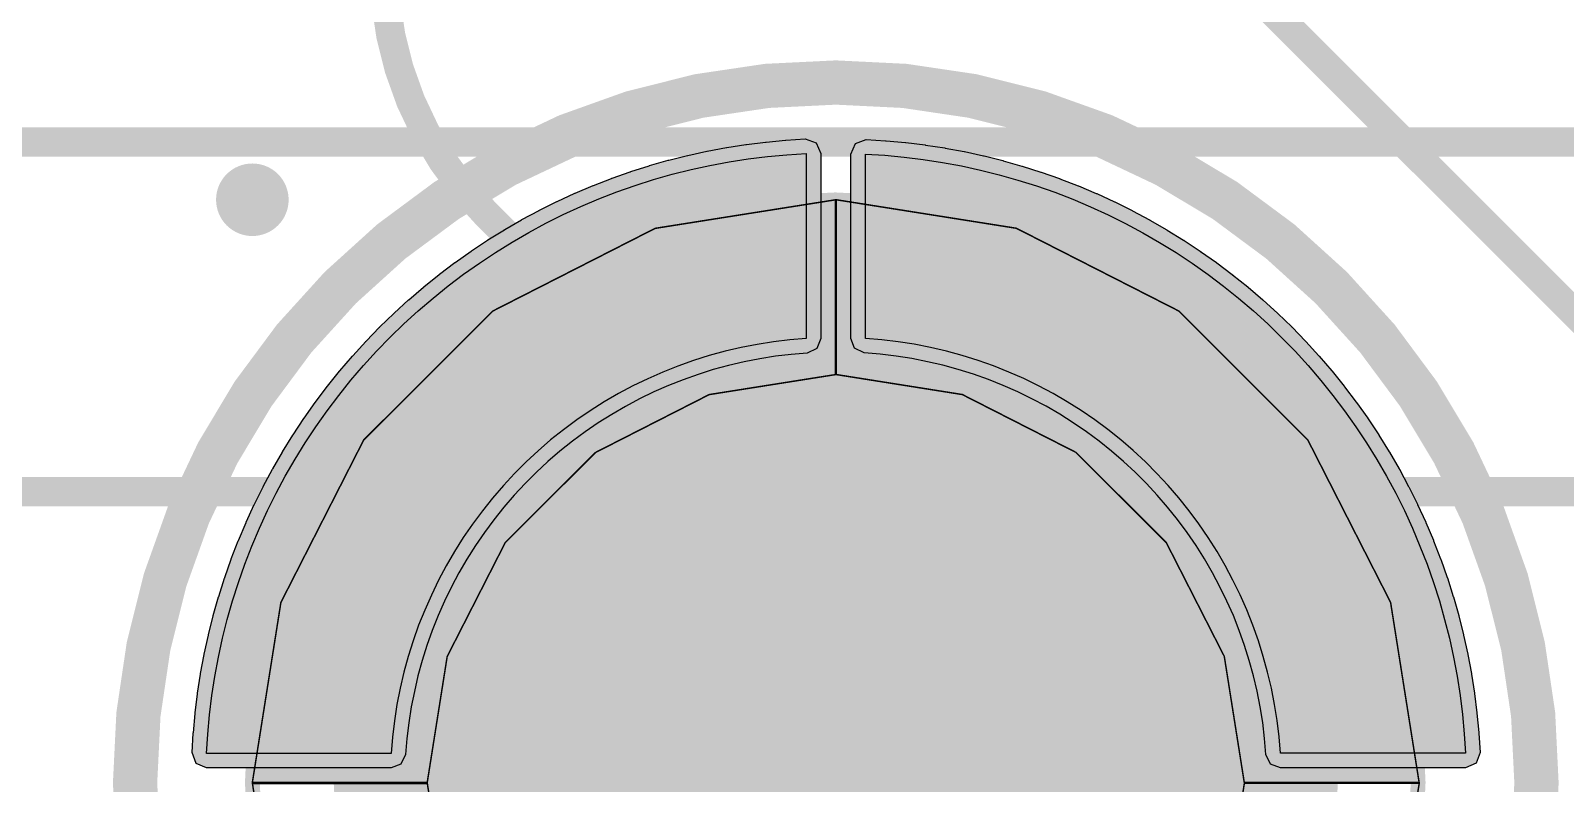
# Model space of a CAD drawing. Header units: millimetres. Extents: x -3 to 238, y -92 to 6.
# Drawn here: x 144.99 to 150.25, y -7 to -4.42 of the extents above; entities that cross this region are included whole.
import ezdxf

# ---------------------------------------------------------------- set-up
doc = ezdxf.new("R2010")
doc.units = ezdxf.units.MM
doc.header["$MEASUREMENT"] = 0
for name, color, linetype, true_color in [('Bottom-Layer', 7, 'Continuous', 0x0000ff), ('Bottom-Paste-Mask-Layer', 7, 'Continuous', 0x800000), ('Bottom-Silkscreen-Layer', 7, 'Continuous', 0x66cc33), ('Bottom-Solder-Mask-Layer', 7, 'Continuous', 0xaa00ff), ('Component-Marking-Layer', 7, 'Continuous', 0x66ffcc), ('Component-Shape-Layer', 7, 'Continuous', 0x00cccc), ('Document-Layer', 7, 'Continuous', 0xffffff), ('Multi-Layer', 7, 'Continuous', 0xc0c0c0), ('Pin-Soldering-Layer', 7, 'Continuous', 0xcc9999)]:
    doc.layers.add(name, color=color, linetype=linetype, true_color=true_color)

msp = doc.modelspace()

# ---------------------------------------------------------------- hatches: boundary and pattern name
at = {"layer": 'Bottom-Layer'}
for points in [[(146.2245, -6.8985), (145.5917, -6.8985), (145.5958, -6.8321), (145.6018, -6.7658), (145.61, -6.6998), (145.6201, -6.6341), (145.6323, -6.5686), (145.6464, -6.5036), (145.6626, -6.4391), (145.6808, -6.3751), (145.7009, -6.3117), (145.723, -6.2489), (145.7469, -6.1869), (145.7728, -6.1256), (145.8006, -6.0651), (145.8302, -6.0055), (145.8616, -5.9469), (145.8949, -5.8892), (145.9298, -5.8327), (145.9666, -5.7772), (146.005, -5.7228), (146.045, -5.6697), (146.0867, -5.6179), (146.13, -5.5673), (146.1748, -5.5181), (146.2211, -5.4703), (146.2688, -5.424), (146.3179, -5.3792), (146.3684, -5.3359), (146.4202, -5.2941), (146.4733, -5.254), (146.5276, -5.2155), (146.5831, -5.1788), (146.6396, -5.1437), (146.6972, -5.1104), (146.7558, -5.0789), (146.8153, -5.0492), (146.8758, -5.0214), (146.937, -4.9955), (146.9991, -4.9714), (147.0618, -4.9493), (147.1252, -4.9291), (147.1892, -4.9109), (147.2537, -4.8946), (147.3187, -4.8804), (147.3841, -4.8681), (147.4498, -4.8579), (147.5159, -4.8497), (147.5821, -4.8436), (147.6485, -4.8395), (147.6485, -5.4745), (147.5923, -5.4791), (147.5363, -5.4858), (147.4806, -5.4946), (147.4252, -5.5054), (147.3703, -5.5183), (147.3159, -5.5332), (147.2621, -5.5501), (147.2089, -5.569), (147.1565, -5.5898), (147.1049, -5.6125), (147.0542, -5.6372), (147.0044, -5.6637), (146.9556, -5.692), (146.9079, -5.7222), (146.8614, -5.754), (146.8161, -5.7876), (146.772, -5.8228), (146.7293, -5.8596), (146.6879, -5.898), (146.648, -5.9379), (146.6097, -5.9792), (146.5728, -6.022), (146.5376, -6.066), (146.504, -6.1113), (146.4722, -6.1579), (146.4421, -6.2056), (146.4137, -6.2543), (146.3872, -6.3041), (146.3626, -6.3549), (146.3398, -6.4065), (146.319, -6.4589), (146.3001, -6.5121), (146.2832, -6.5659), (146.2683, -6.6203), (146.2555, -6.6752), (146.2446, -6.7305), (146.2358, -6.7863), (146.2291, -6.8423)], [(147.8518, -5.4742), (147.8518, -4.8414), (147.9182, -4.8455), (147.9845, -4.8516), (148.0505, -4.8597), (148.1163, -4.8698), (148.1817, -4.882), (148.2467, -4.8962), (148.3112, -4.9123), (148.3752, -4.9305), (148.4386, -4.9506), (148.5014, -4.9727), (148.5635, -4.9967), (148.6247, -5.0225), (148.6852, -5.0503), (148.7448, -5.0799), (148.8034, -5.1114), (148.8611, -5.1446), (148.9177, -5.1796), (148.9731, -5.2163), (149.0275, -5.2547), (149.0806, -5.2948), (149.1324, -5.3364), (149.183, -5.3797), (149.2322, -5.4245), (149.28, -5.4708), (149.3263, -5.5185), (149.3711, -5.5677), (149.4145, -5.6182), (149.4562, -5.67), (149.4963, -5.7231), (149.5348, -5.7773), (149.5716, -5.8328), (149.6066, -5.8893), (149.6399, -5.9469), (149.6714, -6.0055), (149.7011, -6.0651), (149.7289, -6.1255), (149.7548, -6.1868), (149.7789, -6.2488), (149.801, -6.3115), (149.8212, -6.3749), (149.8394, -6.4389), (149.8557, -6.5034), (149.8699, -6.5684), (149.8822, -6.6338), (149.8924, -6.6996), (149.9006, -6.7656), (149.9067, -6.8318), (149.9108, -6.8982), (149.2758, -6.8982), (149.2712, -6.842), (149.2645, -6.786), (149.2557, -6.7303), (149.2449, -6.6749), (149.232, -6.62), (149.2171, -6.5656), (149.2002, -6.5118), (149.1814, -6.4587), (149.1605, -6.4062), (149.1378, -6.3546), (149.1131, -6.3039), (149.0866, -6.2541), (149.0583, -6.2053), (149.0281, -6.1576), (148.9963, -6.1111), (148.9627, -6.0658), (148.9275, -6.0217), (148.8907, -5.979), (148.8523, -5.9377), (148.8124, -5.8978), (148.7711, -5.8594), (148.7283, -5.8225), (148.6843, -5.7873), (148.639, -5.7538), (148.5924, -5.7219), (148.5447, -5.6918), (148.496, -5.6634), (148.4462, -5.6369), (148.3954, -5.6123), (148.3438, -5.5895), (148.2914, -5.5687), (148.2383, -5.5498), (148.1844, -5.5329), (148.13, -5.518), (148.0751, -5.5052), (148.0198, -5.4944), (147.964, -5.4856), (147.908, -5.4789)]]:
    msp.add_hatch(color=256, dxfattribs=at).paths.add_polyline_path(points)
at = {"layer": 'Bottom-Paste-Mask-Layer'}
for points in [[(146.2245, -6.8985), (145.5917, -6.8985), (145.5958, -6.8321), (145.6018, -6.7658), (145.61, -6.6998), (145.6201, -6.6341), (145.6323, -6.5686), (145.6464, -6.5036), (145.6626, -6.4391), (145.6808, -6.3751), (145.7009, -6.3117), (145.723, -6.2489), (145.7469, -6.1869), (145.7728, -6.1256), (145.8006, -6.0651), (145.8302, -6.0055), (145.8616, -5.9469), (145.8949, -5.8892), (145.9298, -5.8327), (145.9666, -5.7772), (146.005, -5.7228), (146.045, -5.6697), (146.0867, -5.6179), (146.13, -5.5673), (146.1748, -5.5181), (146.2211, -5.4703), (146.2688, -5.424), (146.3179, -5.3792), (146.3684, -5.3359), (146.4202, -5.2941), (146.4733, -5.254), (146.5276, -5.2155), (146.5831, -5.1788), (146.6396, -5.1437), (146.6972, -5.1104), (146.7558, -5.0789), (146.8153, -5.0492), (146.8758, -5.0214), (146.937, -4.9955), (146.9991, -4.9714), (147.0618, -4.9493), (147.1252, -4.9291), (147.1892, -4.9109), (147.2537, -4.8946), (147.3187, -4.8804), (147.3841, -4.8681), (147.4498, -4.8579), (147.5159, -4.8497), (147.5821, -4.8436), (147.6485, -4.8395), (147.6485, -5.4745), (147.5923, -5.4791), (147.5363, -5.4858), (147.4806, -5.4946), (147.4252, -5.5054), (147.3703, -5.5183), (147.3159, -5.5332), (147.2621, -5.5501), (147.2089, -5.569), (147.1565, -5.5898), (147.1049, -5.6125), (147.0542, -5.6372), (147.0044, -5.6637), (146.9556, -5.692), (146.9079, -5.7222), (146.8614, -5.754), (146.8161, -5.7876), (146.772, -5.8228), (146.7293, -5.8596), (146.6879, -5.898), (146.648, -5.9379), (146.6097, -5.9792), (146.5728, -6.022), (146.5376, -6.066), (146.504, -6.1113), (146.4722, -6.1579), (146.4421, -6.2056), (146.4137, -6.2543), (146.3872, -6.3041), (146.3626, -6.3549), (146.3398, -6.4065), (146.319, -6.4589), (146.3001, -6.5121), (146.2832, -6.5659), (146.2683, -6.6203), (146.2555, -6.6752), (146.2446, -6.7305), (146.2358, -6.7863), (146.2291, -6.8423)], [(147.8518, -5.4742), (147.8518, -4.8414), (147.9182, -4.8455), (147.9845, -4.8516), (148.0505, -4.8597), (148.1163, -4.8698), (148.1817, -4.882), (148.2467, -4.8962), (148.3112, -4.9123), (148.3752, -4.9305), (148.4386, -4.9506), (148.5014, -4.9727), (148.5635, -4.9967), (148.6247, -5.0225), (148.6852, -5.0503), (148.7448, -5.0799), (148.8034, -5.1114), (148.8611, -5.1446), (148.9177, -5.1796), (148.9731, -5.2163), (149.0275, -5.2547), (149.0806, -5.2948), (149.1324, -5.3364), (149.183, -5.3797), (149.2322, -5.4245), (149.28, -5.4708), (149.3263, -5.5185), (149.3711, -5.5677), (149.4145, -5.6182), (149.4562, -5.67), (149.4963, -5.7231), (149.5348, -5.7773), (149.5716, -5.8328), (149.6066, -5.8893), (149.6399, -5.9469), (149.6714, -6.0055), (149.7011, -6.0651), (149.7289, -6.1255), (149.7548, -6.1868), (149.7789, -6.2488), (149.801, -6.3115), (149.8212, -6.3749), (149.8394, -6.4389), (149.8557, -6.5034), (149.8699, -6.5684), (149.8822, -6.6338), (149.8924, -6.6996), (149.9006, -6.7656), (149.9067, -6.8318), (149.9108, -6.8982), (149.2758, -6.8982), (149.2712, -6.842), (149.2645, -6.786), (149.2557, -6.7303), (149.2449, -6.6749), (149.232, -6.62), (149.2171, -6.5656), (149.2002, -6.5118), (149.1814, -6.4587), (149.1605, -6.4062), (149.1378, -6.3546), (149.1131, -6.3039), (149.0866, -6.2541), (149.0583, -6.2053), (149.0281, -6.1576), (148.9963, -6.1111), (148.9627, -6.0658), (148.9275, -6.0217), (148.8907, -5.979), (148.8523, -5.9377), (148.8124, -5.8978), (148.7711, -5.8594), (148.7283, -5.8225), (148.6843, -5.7873), (148.639, -5.7538), (148.5924, -5.7219), (148.5447, -5.6918), (148.496, -5.6634), (148.4462, -5.6369), (148.3954, -5.6123), (148.3438, -5.5895), (148.2914, -5.5687), (148.2383, -5.5498), (148.1844, -5.5329), (148.13, -5.518), (148.0751, -5.5052), (148.0198, -5.4944), (147.964, -5.4856), (147.908, -5.4789)]]:
    msp.add_hatch(color=256, dxfattribs=at).paths.add_polyline_path(points)
at = {"layer": 'Bottom-Solder-Mask-Layer'}
for points in [[(146.2789, -6.8473), (146.2743, -6.9026), (146.2584, -6.9353), (146.2245, -6.9485), (145.5917, -6.9485), (145.5553, -6.9328), (145.5418, -6.8955), (145.5459, -6.829), (145.5459, -6.8283), (145.546, -6.8275), (145.552, -6.7613), (145.5521, -6.7605), (145.5522, -6.7597), (145.5603, -6.6937), (145.5604, -6.6929), (145.5605, -6.6922), (145.5707, -6.6264), (145.5708, -6.6257), (145.5709, -6.6249), (145.5831, -6.5595), (145.5833, -6.5587), (145.5834, -6.558), (145.5976, -6.493), (145.5978, -6.4922), (145.5979, -6.4915), (145.6141, -6.4269), (145.6143, -6.4262), (145.6145, -6.4255), (145.6327, -6.3614), (145.6329, -6.3607), (145.6331, -6.36), (145.6532, -6.2966), (145.6535, -6.2958), (145.6537, -6.2951), (145.6758, -6.2323), (145.6761, -6.2316), (145.6763, -6.2309), (145.7003, -6.1688), (145.7006, -6.1681), (145.7009, -6.1674), (145.7268, -6.1061), (145.7271, -6.1054), (145.7274, -6.1047), (145.7551, -6.0442), (145.7555, -6.0435), (145.7558, -6.0428), (145.7854, -5.9833), (145.7858, -5.9826), (145.7861, -5.9819), (145.8176, -5.9233), (145.818, -5.9226), (145.8183, -5.9219), (145.8516, -5.8643), (145.8519, -5.8636), (145.8523, -5.863), (145.8873, -5.8064), (145.8877, -5.8057), (145.8882, -5.8051), (145.9249, -5.7496), (145.9253, -5.7489), (145.9257, -5.7483), (145.9642, -5.694), (145.9646, -5.6934), (145.9651, -5.6927), (146.0051, -5.6396), (146.0056, -5.639), (146.0061, -5.6384), (146.0477, -5.5866), (146.0482, -5.586), (146.0487, -5.5854), (146.092, -5.5348), (146.0925, -5.5342), (146.093, -5.5337), (146.1378, -5.4845), (146.1383, -5.4839), (146.1389, -5.4833), (146.1852, -5.4356), (146.1857, -5.435), (146.1862, -5.4345), (146.234, -5.3881), (146.2345, -5.3876), (146.2351, -5.3871), (146.2842, -5.3422), (146.2848, -5.3417), (146.2854, -5.3412), (146.3359, -5.2979), (146.3365, -5.2974), (146.3371, -5.2969), (146.3889, -5.2552), (146.3895, -5.2547), (146.3901, -5.2542), (146.4432, -5.2141), (146.4438, -5.2136), (146.4444, -5.2132), (146.4987, -5.1747), (146.4993, -5.1743), (146.5, -5.1739), (146.5554, -5.1371), (146.5561, -5.1367), (146.5567, -5.1363), (146.6133, -5.1012), (146.6139, -5.1008), (146.6146, -5.1004), (146.6722, -5.0671), (146.6729, -5.0668), (146.6735, -5.0664), (146.7321, -5.0349), (146.7328, -5.0345), (146.7335, -5.0342), (146.793, -5.0045), (146.7937, -5.0042), (146.7944, -5.0038), (146.8549, -4.976), (146.8556, -4.9757), (146.8563, -4.9754), (146.9175, -4.9494), (146.9182, -4.9491), (146.919, -4.9488), (146.981, -4.9248), (146.9817, -4.9245), (146.9825, -4.9243), (147.0452, -4.9021), (147.0459, -4.9019), (147.0467, -4.9016), (147.1101, -4.8815), (147.1108, -4.8812), (147.1115, -4.881), (147.1755, -4.8628), (147.1763, -4.8626), (147.177, -4.8624), (147.2415, -4.8461), (147.2423, -4.846), (147.243, -4.8458), (147.308, -4.8315), (147.3087, -4.8314), (147.3095, -4.8312), (147.3749, -4.819), (147.3757, -4.8189), (147.3764, -4.8187), (147.4422, -4.8085), (147.4429, -4.8084), (147.4437, -4.8083), (147.5097, -4.8001), (147.5105, -4.8), (147.5113, -4.8), (147.5775, -4.7938), (147.5783, -4.7938), (147.579, -4.7937), (147.6454, -4.7896), (147.6828, -4.8031), (147.6985, -4.8395), (147.6985, -5.4745), (147.6853, -5.5084), (147.6526, -5.5243), (147.5973, -5.5289), (147.5432, -5.5354), (147.4893, -5.5439), (147.4357, -5.5543), (147.3826, -5.5668), (147.33, -5.5812), (147.2779, -5.5975), (147.2265, -5.6158), (147.1758, -5.6359), (147.1259, -5.6579), (147.0768, -5.6818), (147.0287, -5.7074), (146.9815, -5.7348), (146.9354, -5.7639), (146.8904, -5.7947), (146.8466, -5.8272), (146.8039, -5.8613), (146.7626, -5.8969), (146.7226, -5.934), (146.684, -5.9726), (146.6469, -6.0126), (146.6113, -6.0539), (146.5773, -6.0965), (146.5448, -6.1404), (146.514, -6.1854), (146.4848, -6.2315), (146.4574, -6.2787), (146.4318, -6.3268), (146.4079, -6.3759), (146.3859, -6.4258), (146.3658, -6.4765), (146.3475, -6.5279), (146.3312, -6.58), (146.3168, -6.6326), (146.3043, -6.6857), (146.2939, -6.7392), (146.2854, -6.7931)], [(147.903, -5.5286), (147.8477, -5.5241), (147.815, -5.5081), (147.8018, -5.4742), (147.8018, -4.8414), (147.8176, -4.805), (147.8549, -4.7915), (147.9213, -4.7956), (147.922, -4.7956), (147.9228, -4.7957), (147.989, -4.8018), (147.9898, -4.8018), (147.9906, -4.8019), (148.0566, -4.8101), (148.0574, -4.8102), (148.0581, -4.8103), (148.1239, -4.8204), (148.1246, -4.8205), (148.1254, -4.8207), (148.1908, -4.8328), (148.1916, -4.833), (148.1923, -4.8331), (148.2573, -4.8473), (148.2581, -4.8475), (148.2589, -4.8477), (148.3234, -4.8638), (148.3241, -4.864), (148.3249, -4.8642), (148.3889, -4.8824), (148.3896, -4.8826), (148.3903, -4.8828), (148.4538, -4.903), (148.4545, -4.9032), (148.4552, -4.9034), (148.518, -4.9255), (148.5187, -4.9258), (148.5194, -4.926), (148.5815, -4.95), (148.5822, -4.9503), (148.5829, -4.9506), (148.6442, -4.9765), (148.6449, -4.9768), (148.6456, -4.9771), (148.7061, -5.0049), (148.7068, -5.0052), (148.7075, -5.0055), (148.767, -5.0352), (148.7677, -5.0355), (148.7684, -5.0359), (148.8271, -5.0673), (148.8277, -5.0677), (148.8284, -5.0681), (148.886, -5.1013), (148.8867, -5.1017), (148.8874, -5.1021), (148.9439, -5.137), (148.9446, -5.1375), (148.9453, -5.1379), (149.0007, -5.1746), (149.0014, -5.175), (149.002, -5.1755), (149.0563, -5.2139), (149.0569, -5.2143), (149.0576, -5.2148), (149.1107, -5.2548), (149.1113, -5.2553), (149.1119, -5.2558), (149.1638, -5.2975), (149.1644, -5.298), (149.1649, -5.2985), (149.2155, -5.3417), (149.2161, -5.3422), (149.2166, -5.3427), (149.2658, -5.3875), (149.2664, -5.388), (149.267, -5.3886), (149.3148, -5.4349), (149.3153, -5.4354), (149.3158, -5.436), (149.3622, -5.4837), (149.3627, -5.4842), (149.3632, -5.4848), (149.4081, -5.5339), (149.4086, -5.5345), (149.4091, -5.5351), (149.4524, -5.5856), (149.4529, -5.5862), (149.4534, -5.5868), (149.4951, -5.6386), (149.4956, -5.6392), (149.4961, -5.6398), (149.5362, -5.6929), (149.5367, -5.6935), (149.5371, -5.6941), (149.5756, -5.7484), (149.576, -5.7491), (149.5764, -5.7497), (149.6132, -5.8051), (149.6136, -5.8058), (149.6141, -5.8064), (149.6491, -5.863), (149.6495, -5.8636), (149.6499, -5.8643), (149.6832, -5.9219), (149.6836, -5.9226), (149.6839, -5.9233), (149.7154, -5.9819), (149.7158, -5.9825), (149.7161, -5.9832), (149.7458, -6.0427), (149.7462, -6.0435), (149.7465, -6.0442), (149.7743, -6.1046), (149.7746, -6.1053), (149.7749, -6.106), (149.8009, -6.1672), (149.8012, -6.168), (149.8015, -6.1687), (149.8255, -6.2307), (149.8258, -6.2315), (149.826, -6.2322), (149.8482, -6.2949), (149.8484, -6.2956), (149.8487, -6.2964), (149.8689, -6.3598), (149.8691, -6.3605), (149.8693, -6.3613), (149.8875, -6.4252), (149.8877, -6.426), (149.8879, -6.4267), (149.9042, -6.4912), (149.9043, -6.492), (149.9045, -6.4927), (149.9188, -6.5577), (149.9189, -6.5585), (149.9191, -6.5592), (149.9313, -6.6246), (149.9315, -6.6254), (149.9316, -6.6261), (149.9418, -6.6919), (149.9419, -6.6926), (149.942, -6.6934), (149.9502, -6.7595), (149.9503, -6.7602), (149.9503, -6.761), (149.9565, -6.8272), (149.9566, -6.828), (149.9566, -6.8287), (149.9607, -6.8951), (149.9473, -6.9325), (149.9108, -6.9482), (149.2758, -6.9482), (149.2419, -6.935), (149.226, -6.9023), (149.2214, -6.847), (149.215, -6.7929), (149.2065, -6.739), (149.196, -6.6855), (149.1835, -6.6323), (149.1691, -6.5797), (149.1528, -6.5277), (149.1346, -6.4763), (149.1144, -6.4256), (149.0924, -6.3756), (149.0685, -6.3266), (149.0429, -6.2784), (149.0155, -6.2312), (148.9864, -6.1851), (148.9556, -6.1401), (148.9231, -6.0963), (148.889, -6.0536), (148.8534, -6.0123), (148.8163, -5.9724), (148.7777, -5.9338), (148.7377, -5.8966), (148.6964, -5.861), (148.6538, -5.827), (148.61, -5.7945), (148.5649, -5.7637), (148.5188, -5.7345), (148.4716, -5.7071), (148.4235, -5.6815), (148.3744, -5.6577), (148.3245, -5.6356), (148.2738, -5.6155), (148.2224, -5.5973), (148.1703, -5.5809), (148.1177, -5.5665), (148.0646, -5.5541), (148.0111, -5.5436), (147.9572, -5.5351)]]:
    msp.add_hatch(color=256, dxfattribs=at).paths.add_polyline_path(points)
at = {"layer": 'Component-Marking-Layer'}
msp.add_hatch(color=256, dxfattribs=at).paths.add_polyline_path([(145.6885, -4.9982, 1), (145.8085, -4.9982, 1)])
msp.add_hatch(color=256, dxfattribs=at).paths.add_polyline_path([(145.6885, -4.9982, 1), (145.8085, -4.9982, 1)])
at = {"layer": 'Multi-Layer'}
msp.add_hatch(color=256, dxfattribs=at).paths.add_polyline_path([(146.3503, -7, 1), (149.1503, -7, 1)])
msp.add_hatch(color=256, dxfattribs=at).paths.add_polyline_path([(146.3503, -7, 1), (149.1503, -7, 1)])
at = {"layer": 'Pin-Soldering-Layer'}
for points in [[(145.7485, -6.9985), (146.3485, -6.9985), (146.3485, -6.9985), (146.417, -6.5659), (146.6159, -6.1756), (146.9256, -5.8659), (147.3159, -5.667), (147.7485, -5.5985), (147.7485, -4.9985), (147.1305, -5.0964), (146.5729, -5.3805), (146.1305, -5.8229), (145.8464, -6.3805), (145.7485, -6.9985)], [(145.7485, -6.9985), (146.3485, -6.9985), (146.3485, -6.9985), (146.417, -6.5659), (146.6159, -6.1756), (146.9256, -5.8659), (147.3159, -5.667), (147.7485, -5.5985), (147.7485, -4.9985), (147.1305, -5.0964), (146.5729, -5.3805), (146.1305, -5.8229), (145.8464, -6.3805), (145.7485, -6.9985)], [(147.7518, -4.9982), (147.7518, -5.5982), (148.1844, -5.6668), (148.5747, -5.8656), (148.8844, -6.1753), (149.0833, -6.5656), (149.1518, -6.9982), (149.7518, -6.9982), (149.6539, -6.3802), (149.3699, -5.8227), (148.9274, -5.3802), (148.3699, -5.0961)], [(147.7518, -4.9982), (147.7518, -5.5982), (148.1844, -5.6668), (148.5747, -5.8656), (148.8844, -6.1753), (149.0833, -6.5656), (149.1518, -6.9982), (149.7518, -6.9982), (149.6539, -6.3802), (149.3699, -5.8227), (148.9274, -5.3802), (148.3699, -5.0961)]]:
    msp.add_hatch(color=256, dxfattribs=at).paths.add_polyline_path(points)

# ---------------------------------------------------------------- linework, layer by layer
at = {"layer": 'Bottom-Layer'}
for points in [[(146.2245, -6.8985), (145.5917, -6.8985), (145.5958, -6.8321), (145.6018, -6.7658), (145.61, -6.6998), (145.6201, -6.6341), (145.6323, -6.5686), (145.6464, -6.5036), (145.6626, -6.4391), (145.6808, -6.3751), (145.7009, -6.3117), (145.723, -6.2489), (145.7469, -6.1869), (145.7728, -6.1256), (145.8006, -6.0651), (145.8302, -6.0055), (145.8616, -5.9469), (145.8949, -5.8892), (145.9298, -5.8327), (145.9666, -5.7772), (146.005, -5.7228), (146.045, -5.6697), (146.0867, -5.6179), (146.13, -5.5673), (146.1748, -5.5181), (146.2211, -5.4703), (146.2688, -5.424), (146.3179, -5.3792), (146.3684, -5.3359), (146.4202, -5.2941), (146.4733, -5.254), (146.5276, -5.2155), (146.5831, -5.1788), (146.6396, -5.1437), (146.6972, -5.1104), (146.7558, -5.0789), (146.8153, -5.0492), (146.8758, -5.0214), (146.937, -4.9955), (146.9991, -4.9714), (147.0618, -4.9493), (147.1252, -4.9291), (147.1892, -4.9109), (147.2537, -4.8946), (147.3187, -4.8804), (147.3841, -4.8681), (147.4498, -4.8579), (147.5159, -4.8497), (147.5821, -4.8436), (147.6485, -4.8395), (147.6485, -5.4745), (147.5923, -5.4791), (147.5363, -5.4858), (147.4806, -5.4946), (147.4252, -5.5054), (147.3703, -5.5183), (147.3159, -5.5332), (147.2621, -5.5501), (147.2089, -5.569), (147.1565, -5.5898), (147.1049, -5.6125), (147.0542, -5.6372), (147.0044, -5.6637), (146.9556, -5.692), (146.9079, -5.7222), (146.8614, -5.754), (146.8161, -5.7876), (146.772, -5.8228), (146.7293, -5.8596), (146.6879, -5.898), (146.648, -5.9379), (146.6097, -5.9792), (146.5728, -6.022), (146.5376, -6.066), (146.504, -6.1113), (146.4722, -6.1579), (146.4421, -6.2056), (146.4137, -6.2543), (146.3872, -6.3041), (146.3626, -6.3549), (146.3398, -6.4065), (146.319, -6.4589), (146.3001, -6.5121), (146.2832, -6.5659), (146.2683, -6.6203), (146.2555, -6.6752), (146.2446, -6.7305), (146.2358, -6.7863), (146.2291, -6.8423)], [(147.8518, -5.4742), (147.8518, -4.8414), (147.9182, -4.8455), (147.9845, -4.8516), (148.0505, -4.8597), (148.1163, -4.8698), (148.1817, -4.882), (148.2467, -4.8962), (148.3112, -4.9123), (148.3752, -4.9305), (148.4386, -4.9506), (148.5014, -4.9727), (148.5635, -4.9967), (148.6247, -5.0225), (148.6852, -5.0503), (148.7448, -5.0799), (148.8034, -5.1114), (148.8611, -5.1446), (148.9177, -5.1796), (148.9731, -5.2163), (149.0275, -5.2547), (149.0806, -5.2948), (149.1324, -5.3364), (149.183, -5.3797), (149.2322, -5.4245), (149.28, -5.4708), (149.3263, -5.5185), (149.3711, -5.5677), (149.4145, -5.6182), (149.4562, -5.67), (149.4963, -5.7231), (149.5348, -5.7773), (149.5716, -5.8328), (149.6066, -5.8893), (149.6399, -5.9469), (149.6714, -6.0055), (149.7011, -6.0651), (149.7289, -6.1255), (149.7548, -6.1868), (149.7789, -6.2488), (149.801, -6.3115), (149.8212, -6.3749), (149.8394, -6.4389), (149.8557, -6.5034), (149.8699, -6.5684), (149.8822, -6.6338), (149.8924, -6.6996), (149.9006, -6.7656), (149.9067, -6.8318), (149.9108, -6.8982), (149.2758, -6.8982), (149.2712, -6.842), (149.2645, -6.786), (149.2557, -6.7303), (149.2449, -6.6749), (149.232, -6.62), (149.2171, -6.5656), (149.2002, -6.5118), (149.1814, -6.4587), (149.1605, -6.4062), (149.1378, -6.3546), (149.1131, -6.3039), (149.0866, -6.2541), (149.0583, -6.2053), (149.0281, -6.1576), (148.9963, -6.1111), (148.9627, -6.0658), (148.9275, -6.0217), (148.8907, -5.979), (148.8523, -5.9377), (148.8124, -5.8978), (148.7711, -5.8594), (148.7283, -5.8225), (148.6843, -5.7873), (148.639, -5.7538), (148.5924, -5.7219), (148.5447, -5.6918), (148.496, -5.6634), (148.4462, -5.6369), (148.3954, -5.6123), (148.3438, -5.5895), (148.2914, -5.5687), (148.2383, -5.5498), (148.1844, -5.5329), (148.13, -5.518), (148.0751, -5.5052), (148.0198, -5.4944), (147.964, -5.4856), (147.908, -5.4789)]]:
    msp.add_lwpolyline(points, close=True, dxfattribs=at)
at = {"layer": 'Bottom-Paste-Mask-Layer'}
for points in [[(146.2245, -6.8985), (145.5917, -6.8985), (145.5958, -6.8321), (145.6018, -6.7658), (145.61, -6.6998), (145.6201, -6.6341), (145.6323, -6.5686), (145.6464, -6.5036), (145.6626, -6.4391), (145.6808, -6.3751), (145.7009, -6.3117), (145.723, -6.2489), (145.7469, -6.1869), (145.7728, -6.1256), (145.8006, -6.0651), (145.8302, -6.0055), (145.8616, -5.9469), (145.8949, -5.8892), (145.9298, -5.8327), (145.9666, -5.7772), (146.005, -5.7228), (146.045, -5.6697), (146.0867, -5.6179), (146.13, -5.5673), (146.1748, -5.5181), (146.2211, -5.4703), (146.2688, -5.424), (146.3179, -5.3792), (146.3684, -5.3359), (146.4202, -5.2941), (146.4733, -5.254), (146.5276, -5.2155), (146.5831, -5.1788), (146.6396, -5.1437), (146.6972, -5.1104), (146.7558, -5.0789), (146.8153, -5.0492), (146.8758, -5.0214), (146.937, -4.9955), (146.9991, -4.9714), (147.0618, -4.9493), (147.1252, -4.9291), (147.1892, -4.9109), (147.2537, -4.8946), (147.3187, -4.8804), (147.3841, -4.8681), (147.4498, -4.8579), (147.5159, -4.8497), (147.5821, -4.8436), (147.6485, -4.8395), (147.6485, -5.4745), (147.5923, -5.4791), (147.5363, -5.4858), (147.4806, -5.4946), (147.4252, -5.5054), (147.3703, -5.5183), (147.3159, -5.5332), (147.2621, -5.5501), (147.2089, -5.569), (147.1565, -5.5898), (147.1049, -5.6125), (147.0542, -5.6372), (147.0044, -5.6637), (146.9556, -5.692), (146.9079, -5.7222), (146.8614, -5.754), (146.8161, -5.7876), (146.772, -5.8228), (146.7293, -5.8596), (146.6879, -5.898), (146.648, -5.9379), (146.6097, -5.9792), (146.5728, -6.022), (146.5376, -6.066), (146.504, -6.1113), (146.4722, -6.1579), (146.4421, -6.2056), (146.4137, -6.2543), (146.3872, -6.3041), (146.3626, -6.3549), (146.3398, -6.4065), (146.319, -6.4589), (146.3001, -6.5121), (146.2832, -6.5659), (146.2683, -6.6203), (146.2555, -6.6752), (146.2446, -6.7305), (146.2358, -6.7863), (146.2291, -6.8423)], [(147.8518, -5.4742), (147.8518, -4.8414), (147.9182, -4.8455), (147.9845, -4.8516), (148.0505, -4.8597), (148.1163, -4.8698), (148.1817, -4.882), (148.2467, -4.8962), (148.3112, -4.9123), (148.3752, -4.9305), (148.4386, -4.9506), (148.5014, -4.9727), (148.5635, -4.9967), (148.6247, -5.0225), (148.6852, -5.0503), (148.7448, -5.0799), (148.8034, -5.1114), (148.8611, -5.1446), (148.9177, -5.1796), (148.9731, -5.2163), (149.0275, -5.2547), (149.0806, -5.2948), (149.1324, -5.3364), (149.183, -5.3797), (149.2322, -5.4245), (149.28, -5.4708), (149.3263, -5.5185), (149.3711, -5.5677), (149.4145, -5.6182), (149.4562, -5.67), (149.4963, -5.7231), (149.5348, -5.7773), (149.5716, -5.8328), (149.6066, -5.8893), (149.6399, -5.9469), (149.6714, -6.0055), (149.7011, -6.0651), (149.7289, -6.1255), (149.7548, -6.1868), (149.7789, -6.2488), (149.801, -6.3115), (149.8212, -6.3749), (149.8394, -6.4389), (149.8557, -6.5034), (149.8699, -6.5684), (149.8822, -6.6338), (149.8924, -6.6996), (149.9006, -6.7656), (149.9067, -6.8318), (149.9108, -6.8982), (149.2758, -6.8982), (149.2712, -6.842), (149.2645, -6.786), (149.2557, -6.7303), (149.2449, -6.6749), (149.232, -6.62), (149.2171, -6.5656), (149.2002, -6.5118), (149.1814, -6.4587), (149.1605, -6.4062), (149.1378, -6.3546), (149.1131, -6.3039), (149.0866, -6.2541), (149.0583, -6.2053), (149.0281, -6.1576), (148.9963, -6.1111), (148.9627, -6.0658), (148.9275, -6.0217), (148.8907, -5.979), (148.8523, -5.9377), (148.8124, -5.8978), (148.7711, -5.8594), (148.7283, -5.8225), (148.6843, -5.7873), (148.639, -5.7538), (148.5924, -5.7219), (148.5447, -5.6918), (148.496, -5.6634), (148.4462, -5.6369), (148.3954, -5.6123), (148.3438, -5.5895), (148.2914, -5.5687), (148.2383, -5.5498), (148.1844, -5.5329), (148.13, -5.518), (148.0751, -5.5052), (148.0198, -5.4944), (147.964, -5.4856), (147.908, -5.4789)]]:
    msp.add_lwpolyline(points, close=True, dxfattribs=at)
at = {"layer": 'Bottom-Silkscreen-Layer', "const_width": 0.152}
msp.add_lwpolyline([(145.3461, -7, 1), (150.1545, -7), (150.1545, -7, 1), (145.3461, -7)], format="xyb", dxfattribs=at)
msp.add_lwpolyline([(145.3461, -7, 1), (150.1545, -7), (150.1545, -7, 1), (145.3461, -7)], format="xyb", dxfattribs=at)
at = {"layer": 'Bottom-Solder-Mask-Layer'}
for points in [[(146.2789, -6.8473), (146.2743, -6.9026), (146.2584, -6.9353), (146.2245, -6.9485), (145.5917, -6.9485), (145.5553, -6.9328), (145.5418, -6.8955), (145.5459, -6.829), (145.5459, -6.8283), (145.546, -6.8275), (145.552, -6.7613), (145.5521, -6.7605), (145.5522, -6.7597), (145.5603, -6.6937), (145.5604, -6.6929), (145.5605, -6.6922), (145.5707, -6.6264), (145.5708, -6.6257), (145.5709, -6.6249), (145.5831, -6.5595), (145.5833, -6.5587), (145.5834, -6.558), (145.5976, -6.493), (145.5978, -6.4922), (145.5979, -6.4915), (145.6141, -6.4269), (145.6143, -6.4262), (145.6145, -6.4255), (145.6327, -6.3614), (145.6329, -6.3607), (145.6331, -6.36), (145.6532, -6.2966), (145.6535, -6.2958), (145.6537, -6.2951), (145.6758, -6.2323), (145.6761, -6.2316), (145.6763, -6.2309), (145.7003, -6.1688), (145.7006, -6.1681), (145.7009, -6.1674), (145.7268, -6.1061), (145.7271, -6.1054), (145.7274, -6.1047), (145.7551, -6.0442), (145.7555, -6.0435), (145.7558, -6.0428), (145.7854, -5.9833), (145.7858, -5.9826), (145.7861, -5.9819), (145.8176, -5.9233), (145.818, -5.9226), (145.8183, -5.9219), (145.8516, -5.8643), (145.8519, -5.8636), (145.8523, -5.863), (145.8873, -5.8064), (145.8877, -5.8057), (145.8882, -5.8051), (145.9249, -5.7496), (145.9253, -5.7489), (145.9257, -5.7483), (145.9642, -5.694), (145.9646, -5.6934), (145.9651, -5.6927), (146.0051, -5.6396), (146.0056, -5.639), (146.0061, -5.6384), (146.0477, -5.5866), (146.0482, -5.586), (146.0487, -5.5854), (146.092, -5.5348), (146.0925, -5.5342), (146.093, -5.5337), (146.1378, -5.4845), (146.1383, -5.4839), (146.1389, -5.4833), (146.1852, -5.4356), (146.1857, -5.435), (146.1862, -5.4345), (146.234, -5.3881), (146.2345, -5.3876), (146.2351, -5.3871), (146.2842, -5.3422), (146.2848, -5.3417), (146.2854, -5.3412), (146.3359, -5.2979), (146.3365, -5.2974), (146.3371, -5.2969), (146.3889, -5.2552), (146.3895, -5.2547), (146.3901, -5.2542), (146.4432, -5.2141), (146.4438, -5.2136), (146.4444, -5.2132), (146.4987, -5.1747), (146.4993, -5.1743), (146.5, -5.1739), (146.5554, -5.1371), (146.5561, -5.1367), (146.5567, -5.1363), (146.6133, -5.1012), (146.6139, -5.1008), (146.6146, -5.1004), (146.6722, -5.0671), (146.6729, -5.0668), (146.6735, -5.0664), (146.7321, -5.0349), (146.7328, -5.0345), (146.7335, -5.0342), (146.793, -5.0045), (146.7937, -5.0042), (146.7944, -5.0038), (146.8549, -4.976), (146.8556, -4.9757), (146.8563, -4.9754), (146.9175, -4.9494), (146.9182, -4.9491), (146.919, -4.9488), (146.981, -4.9248), (146.9817, -4.9245), (146.9825, -4.9243), (147.0452, -4.9021), (147.0459, -4.9019), (147.0467, -4.9016), (147.1101, -4.8815), (147.1108, -4.8812), (147.1115, -4.881), (147.1755, -4.8628), (147.1763, -4.8626), (147.177, -4.8624), (147.2415, -4.8461), (147.2423, -4.846), (147.243, -4.8458), (147.308, -4.8315), (147.3087, -4.8314), (147.3095, -4.8312), (147.3749, -4.819), (147.3757, -4.8189), (147.3764, -4.8187), (147.4422, -4.8085), (147.4429, -4.8084), (147.4437, -4.8083), (147.5097, -4.8001), (147.5105, -4.8), (147.5113, -4.8), (147.5775, -4.7938), (147.5783, -4.7938), (147.579, -4.7937), (147.6454, -4.7896), (147.6828, -4.8031), (147.6985, -4.8395), (147.6985, -5.4745), (147.6853, -5.5084), (147.6526, -5.5243), (147.5973, -5.5289), (147.5432, -5.5354), (147.4893, -5.5439), (147.4357, -5.5543), (147.3826, -5.5668), (147.33, -5.5812), (147.2779, -5.5975), (147.2265, -5.6158), (147.1758, -5.6359), (147.1259, -5.6579), (147.0768, -5.6818), (147.0287, -5.7074), (146.9815, -5.7348), (146.9354, -5.7639), (146.8904, -5.7947), (146.8466, -5.8272), (146.8039, -5.8613), (146.7626, -5.8969), (146.7226, -5.934), (146.684, -5.9726), (146.6469, -6.0126), (146.6113, -6.0539), (146.5773, -6.0965), (146.5448, -6.1404), (146.514, -6.1854), (146.4848, -6.2315), (146.4574, -6.2787), (146.4318, -6.3268), (146.4079, -6.3759), (146.3859, -6.4258), (146.3658, -6.4765), (146.3475, -6.5279), (146.3312, -6.58), (146.3168, -6.6326), (146.3043, -6.6857), (146.2939, -6.7392), (146.2854, -6.7931)], [(147.903, -5.5286), (147.8477, -5.5241), (147.815, -5.5081), (147.8018, -5.4742), (147.8018, -4.8414), (147.8176, -4.805), (147.8549, -4.7915), (147.9213, -4.7956), (147.922, -4.7956), (147.9228, -4.7957), (147.989, -4.8018), (147.9898, -4.8018), (147.9906, -4.8019), (148.0566, -4.8101), (148.0574, -4.8102), (148.0581, -4.8103), (148.1239, -4.8204), (148.1246, -4.8205), (148.1254, -4.8207), (148.1908, -4.8328), (148.1916, -4.833), (148.1923, -4.8331), (148.2573, -4.8473), (148.2581, -4.8475), (148.2589, -4.8477), (148.3234, -4.8638), (148.3241, -4.864), (148.3249, -4.8642), (148.3889, -4.8824), (148.3896, -4.8826), (148.3903, -4.8828), (148.4538, -4.903), (148.4545, -4.9032), (148.4552, -4.9034), (148.518, -4.9255), (148.5187, -4.9258), (148.5194, -4.926), (148.5815, -4.95), (148.5822, -4.9503), (148.5829, -4.9506), (148.6442, -4.9765), (148.6449, -4.9768), (148.6456, -4.9771), (148.7061, -5.0049), (148.7068, -5.0052), (148.7075, -5.0055), (148.767, -5.0352), (148.7677, -5.0355), (148.7684, -5.0359), (148.8271, -5.0673), (148.8277, -5.0677), (148.8284, -5.0681), (148.886, -5.1013), (148.8867, -5.1017), (148.8874, -5.1021), (148.9439, -5.137), (148.9446, -5.1375), (148.9453, -5.1379), (149.0007, -5.1746), (149.0014, -5.175), (149.002, -5.1755), (149.0563, -5.2139), (149.0569, -5.2143), (149.0576, -5.2148), (149.1107, -5.2548), (149.1113, -5.2553), (149.1119, -5.2558), (149.1638, -5.2975), (149.1644, -5.298), (149.1649, -5.2985), (149.2155, -5.3417), (149.2161, -5.3422), (149.2166, -5.3427), (149.2658, -5.3875), (149.2664, -5.388), (149.267, -5.3886), (149.3148, -5.4349), (149.3153, -5.4354), (149.3158, -5.436), (149.3622, -5.4837), (149.3627, -5.4842), (149.3632, -5.4848), (149.4081, -5.5339), (149.4086, -5.5345), (149.4091, -5.5351), (149.4524, -5.5856), (149.4529, -5.5862), (149.4534, -5.5868), (149.4951, -5.6386), (149.4956, -5.6392), (149.4961, -5.6398), (149.5362, -5.6929), (149.5367, -5.6935), (149.5371, -5.6941), (149.5756, -5.7484), (149.576, -5.7491), (149.5764, -5.7497), (149.6132, -5.8051), (149.6136, -5.8058), (149.6141, -5.8064), (149.6491, -5.863), (149.6495, -5.8636), (149.6499, -5.8643), (149.6832, -5.9219), (149.6836, -5.9226), (149.6839, -5.9233), (149.7154, -5.9819), (149.7158, -5.9825), (149.7161, -5.9832), (149.7458, -6.0427), (149.7462, -6.0435), (149.7465, -6.0442), (149.7743, -6.1046), (149.7746, -6.1053), (149.7749, -6.106), (149.8009, -6.1672), (149.8012, -6.168), (149.8015, -6.1687), (149.8255, -6.2307), (149.8258, -6.2315), (149.826, -6.2322), (149.8482, -6.2949), (149.8484, -6.2956), (149.8487, -6.2964), (149.8689, -6.3598), (149.8691, -6.3605), (149.8693, -6.3613), (149.8875, -6.4252), (149.8877, -6.426), (149.8879, -6.4267), (149.9042, -6.4912), (149.9043, -6.492), (149.9045, -6.4927), (149.9188, -6.5577), (149.9189, -6.5585), (149.9191, -6.5592), (149.9313, -6.6246), (149.9315, -6.6254), (149.9316, -6.6261), (149.9418, -6.6919), (149.9419, -6.6926), (149.942, -6.6934), (149.9502, -6.7595), (149.9503, -6.7602), (149.9503, -6.761), (149.9565, -6.8272), (149.9566, -6.828), (149.9566, -6.8287), (149.9607, -6.8951), (149.9473, -6.9325), (149.9108, -6.9482), (149.2758, -6.9482), (149.2419, -6.935), (149.226, -6.9023), (149.2214, -6.847), (149.215, -6.7929), (149.2065, -6.739), (149.196, -6.6855), (149.1835, -6.6323), (149.1691, -6.5797), (149.1528, -6.5277), (149.1346, -6.4763), (149.1144, -6.4256), (149.0924, -6.3756), (149.0685, -6.3266), (149.0429, -6.2784), (149.0155, -6.2312), (148.9864, -6.1851), (148.9556, -6.1401), (148.9231, -6.0963), (148.889, -6.0536), (148.8534, -6.0123), (148.8163, -5.9724), (148.7777, -5.9338), (148.7377, -5.8966), (148.6964, -5.861), (148.6538, -5.827), (148.61, -5.7945), (148.5649, -5.7637), (148.5188, -5.7345), (148.4716, -5.7071), (148.4235, -5.6815), (148.3744, -5.6577), (148.3245, -5.6356), (148.2738, -5.6155), (148.2224, -5.5973), (148.1703, -5.5809), (148.1177, -5.5665), (148.0646, -5.5541), (148.0111, -5.5436), (147.9572, -5.5351)]]:
    msp.add_lwpolyline(points, close=True, dxfattribs=at)
at = {"layer": 'Component-Marking-Layer', "const_width": 0.129}
msp.add_lwpolyline([(145.6885, -4.9982, 1), (145.8085, -4.9982, 1)], format="xyb", close=True, dxfattribs=at)
msp.add_lwpolyline([(145.6885, -4.9982, 1), (145.8085, -4.9982, 1)], format="xyb", close=True, dxfattribs=at)
at = {"layer": 'Component-Shape-Layer', "const_width": 0.0508}
msp.add_lwpolyline([(147.7485, -8.9985, 0.414), (149.7485, -6.9985, 0.414), (147.749, -4.9985), (147.7485, -4.9985, 0.414), (145.7485, -6.9985, 0.414)], format="xyb", close=True, dxfattribs=at)
msp.add_lwpolyline([(147.7485, -8.9985, 0.414), (149.7485, -6.9985, 0.414), (147.749, -4.9985), (147.7485, -4.9985, 0.414), (145.7485, -6.9985, 0.414)], format="xyb", close=True, dxfattribs=at)
msp.add_lwpolyline([(147.749, -4.9985), (147.7492, -4.9985), (147.7485, -4.9985)], close=True, dxfattribs=at)
msp.add_lwpolyline([(147.749, -4.9985), (147.7492, -4.9985), (147.7485, -4.9985)], close=True, dxfattribs=at)
at = {"layer": 'Document-Layer', "const_width": 0.1}
msp.add_lwpolyline([(69.0994, -6), (209.5003, -6, -0.414), (212.5003, -9), (212.5003, -21, 0.414), (215.5003, -24), (225.6004, -24, 0.414), (228.6004, -21), (228.6004, -3, 0.414), (225.6004, 0), (63.0994, 0, 0.414)], format="xyb", dxfattribs=at)
at = {"layer": 'Document-Layer'}
for points, const_width in [([(148.2489, -3.3515, 1), (146.5518, -5.0485), (153.6944, -12.1911, 1), (155.3914, -10.494)], 0.1), ([(223.8004, -4.8), (223.8004, -81.4), (4.8, -81.4), (4.8, -4.8), (11.2993, -4.8), (11.2993, -9, 0.414), (19.0993, -16.8), (25.0993, -16.8, 0.801), (27.7826, -4.8), (48.4161, -4.8, 0.801), (51.0994, -16.8), (57.0994, -16.8, 0.414), (64.8994, -9), (64.8994, -4.8), (181.0298, -4.8), (181.0298, -11.4), (199.9698, -11.4), (199.9698, -4.8)], 0.1), ([(147.1252, -7, 1), (148.3754, -7, 1)], 1.25), ([(147.1252, -7, 1), (148.3754, -7, 1)], 1.25)]:
    msp.add_lwpolyline(points, format="xyb", close=True, dxfattribs=dict(at, const_width=const_width))
at = {"layer": 'Multi-Layer', "const_width": 0.6452}
msp.add_lwpolyline([(146.3503, -7, 1), (149.1503, -7), (149.1503, -7, 1), (146.3503, -7)], format="xyb", dxfattribs=at)
msp.add_lwpolyline([(146.3503, -7, 1), (149.1503, -7), (149.1503, -7, 1), (146.3503, -7)], format="xyb", dxfattribs=at)
at = {"layer": 'Pin-Soldering-Layer', "const_width": 0.00508}
for points in [[(145.7485, -6.9985), (146.3485, -6.9985), (146.3485, -6.9985), (146.417, -6.5659), (146.6159, -6.1756), (146.9256, -5.8659), (147.3159, -5.667), (147.7485, -5.5985), (147.7485, -4.9985), (147.1305, -5.0964), (146.5729, -5.3805), (146.1305, -5.8229), (145.8464, -6.3805), (145.7485, -6.9985)], [(145.7485, -6.9985), (146.3485, -6.9985), (146.3485, -6.9985), (146.417, -6.5659), (146.6159, -6.1756), (146.9256, -5.8659), (147.3159, -5.667), (147.7485, -5.5985), (147.7485, -4.9985), (147.1305, -5.0964), (146.5729, -5.3805), (146.1305, -5.8229), (145.8464, -6.3805), (145.7485, -6.9985)], [(149.7521, -7.0015), (149.1521, -7.0015), (149.1521, -7.0015), (149.0836, -7.4342), (148.8847, -7.8244), (148.575, -8.1342), (148.1847, -8.333), (147.7521, -8.4015), (147.7521, -9.0015), (148.3701, -8.9037), (148.9276, -8.6196), (149.3701, -8.1771), (149.6542, -7.6196), (149.7521, -7.0015)], [(149.7521, -7.0015), (149.1521, -7.0015), (149.1521, -7.0015), (149.0836, -7.4342), (148.8847, -7.8244), (148.575, -8.1342), (148.1847, -8.333), (147.7521, -8.4015), (147.7521, -9.0015), (148.3701, -8.9037), (148.9276, -8.6196), (149.3701, -8.1771), (149.6542, -7.6196), (149.7521, -7.0015)]]:
    msp.add_lwpolyline(points, dxfattribs=at)
for points in [[(147.7518, -4.9982), (147.7518, -5.5982), (148.1844, -5.6668), (148.5747, -5.8656), (148.8844, -6.1753), (149.0833, -6.5656), (149.1518, -6.9982), (149.7518, -6.9982), (149.6539, -6.3802), (149.3699, -5.8227), (148.9274, -5.3802), (148.3699, -5.0961)], [(147.7518, -4.9982), (147.7518, -5.5982), (148.1844, -5.6668), (148.5747, -5.8656), (148.8844, -6.1753), (149.0833, -6.5656), (149.1518, -6.9982), (149.7518, -6.9982), (149.6539, -6.3802), (149.3699, -5.8227), (148.9274, -5.3802), (148.3699, -5.0961)], [(147.7488, -9.0018), (147.7488, -8.4018), (147.3161, -8.3333), (146.9259, -8.1344), (146.6161, -7.8247), (146.4173, -7.4344), (146.3488, -7.0018), (145.7488, -7.0018), (145.8467, -7.6198), (146.1307, -8.1774), (146.5732, -8.6198), (147.1307, -8.9039)], [(147.7488, -9.0018), (147.7488, -8.4018), (147.3161, -8.3333), (146.9259, -8.1344), (146.6161, -7.8247), (146.4173, -7.4344), (146.3488, -7.0018), (145.7488, -7.0018), (145.8467, -7.6198), (146.1307, -8.1774), (146.5732, -8.6198), (147.1307, -8.9039)]]:
    msp.add_lwpolyline(points, close=True, dxfattribs=at)

doc.saveas('drawing.dxf')
